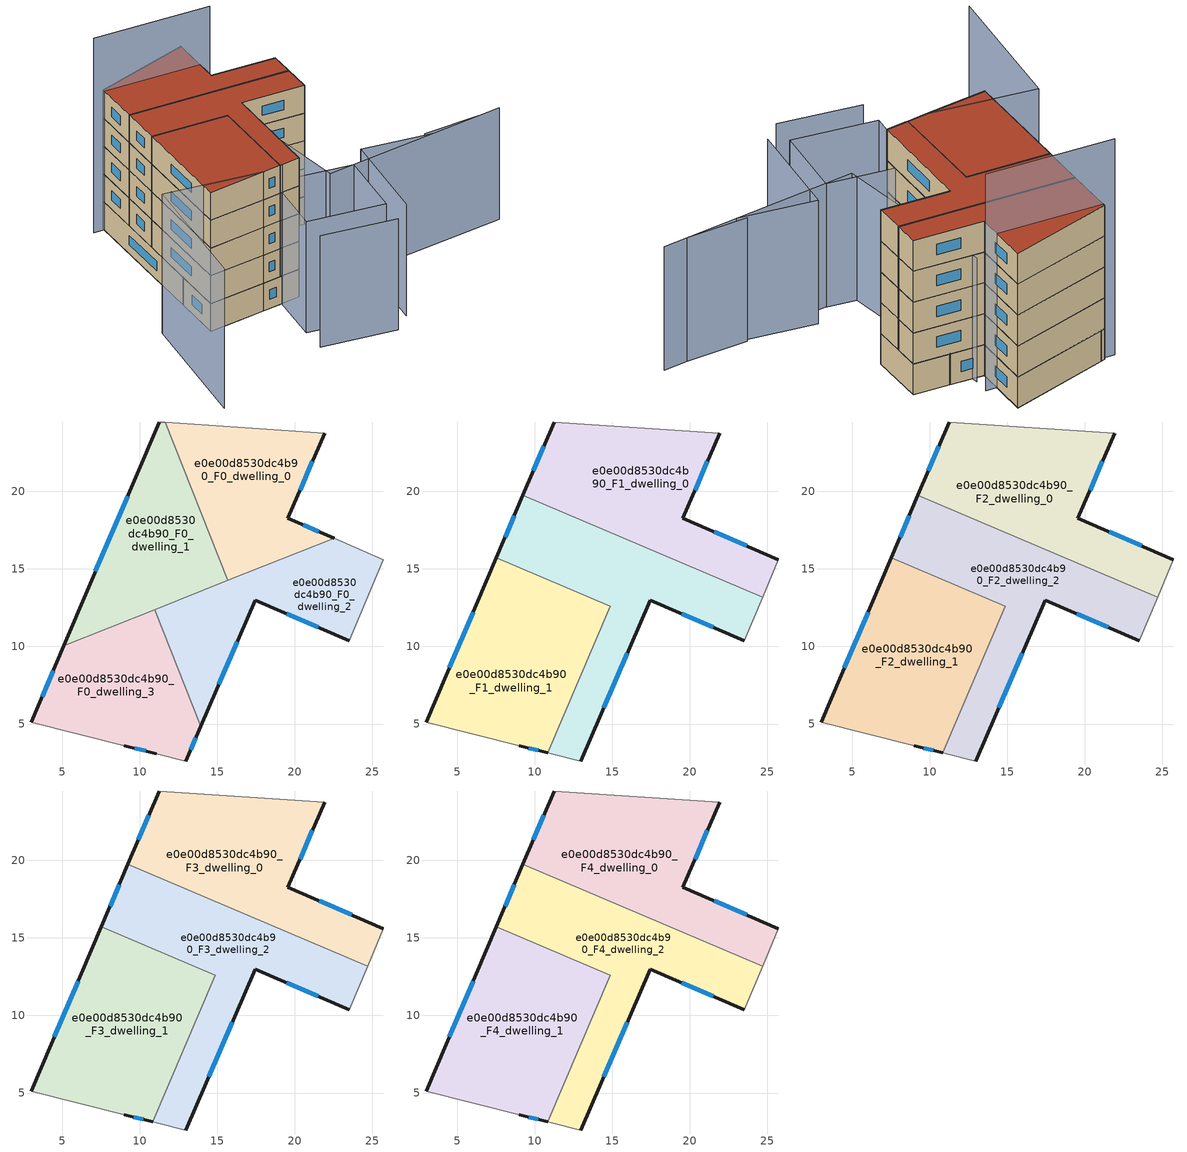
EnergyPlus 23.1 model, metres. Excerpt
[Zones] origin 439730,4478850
e0e00d8530dc4b90_F0_dwelling_0
 floor ground (EU_floor_Construction): 22.54,16.98 19.55,18.27 21.91,23.74 11.65,24.44 15.69,14.26 z0
 wall outside (EU_wall_Construction): 21.91,23.74 19.55,18.27 22.54,16.98 z0:3
 wall adiabatic (EU_wall_Construction): 11.65,24.44 21.91,23.74 z0:3
 wall to e0e00d8530dc4b90_F0_dwelling_1 (EU_wall_Construction): 15.69,14.26 11.65,24.44 z0:3
 wall to e0e00d8530dc4b90_F0_dwelling_2 (EU_wall_Construction): 22.54,16.98 15.69,14.26 z0:3
 window (EU_Window_Construction): 21.13,21.93 20.34,20.09 / 20.55,17.84 21.55,17.41 z0.99:2.01
e0e00d8530dc4b90_F0_dwelling_1
 floor ground (EU_floor_Construction): 15.69,14.26 11.65,24.44 11.25,24.47 5.12,10.06 z0
 wall outside (EU_wall_Construction): 5.12,10.06 11.25,24.47 z0:3
 wall adiabatic (EU_wall_Construction): 11.25,24.47 11.65,24.44 z0:3
 wall to e0e00d8530dc4b90_F0_dwelling_3 (EU_wall_Construction): 10.96,12.38 5.12,10.06 z0:3
 wall to e0e00d8530dc4b90_F0_dwelling_2 (EU_wall_Construction): 15.69,14.26 10.96,12.38 z0:3
 window (EU_Window_Construction): 7.15,14.84 9.22,19.69 z0.99:2.01
e0e00d8530dc4b90_F0_dwelling_2
 floor ground (EU_floor_Construction): 23.51,10.37 25.7,15.61 22.54,16.98 10.96,12.38 13.95,4.86 17.46,13 z0
 wall outside (EU_wall_Construction): 23.51,10.37 17.46,13 13.95,4.86 z0:3
 wall adiabatic (EU_wall_Construction): 22.54,16.98 25.7,15.61 23.51,10.37 z0:3
 wall to e0e00d8530dc4b90_F0_dwelling_3 (EU_wall_Construction): 13.95,4.86 10.96,12.38 z0:3
 window (EU_Window_Construction): 21.51,11.24 19.47,12.13 / 16.3,10.3 15.11,7.55 z0.99:2.01
e0e00d8530dc4b90_F0_dwelling_3
 floor ground (EU_floor_Construction): 12.98,2.62 13.95,4.86 10.96,12.38 5.12,10.06 3.02,5.12 9,3.59 11.07,3.1 z0
 wall outside (EU_wall_Construction): 3.02,5.12 5.12,10.06 / 13.95,4.86 12.98,2.62 / 11.07,3.1 9,3.59 z0:3
 wall adiabatic (EU_wall_Construction): 12.98,2.62 11.07,3.1 / 9,3.59 3.02,5.12 z0:3
 window (EU_Window_Construction): 3.71,6.76 4.42,8.43 / 13.63,4.11 13.3,3.36 / 10.38,3.26 9.69,3.43 z0.99:2.01
e0e00d8530dc4b90_F1_dwelling_0
 floor to e0e00d8530dc4b90_F0_dwelling_0 (EU_floor_Construction): 22.54,16.98 19.55,18.27 21.91,23.74 11.65,24.44 14.37,17.58 19.04,15.59 z3
 floor to e0e00d8530dc4b90_F0_dwelling_1 (EU_floor_Construction): 14.37,17.58 11.65,24.44 11.25,24.47 9.25,19.76 z3
 floor to e0e00d8530dc4b90_F0_dwelling_2 (EU_floor_Construction): 24.69,13.19 25.7,15.61 22.54,16.98 19.05,15.59 z3
 wall outside (EU_wall_Construction): 9.25,19.76 11.25,24.47 / 21.91,23.74 19.55,18.27 25.7,15.61 z3:6
 wall adiabatic (EU_wall_Construction): 11.25,24.47 21.91,23.74 / 25.7,15.61 24.69,13.19 z3:6
 wall to e0e00d8530dc4b90_F1_dwelling_2 (EU_wall_Construction): 24.69,13.19 9.25,19.76 z3:6
 window (EU_Window_Construction): 9.91,21.32 10.59,22.91 / 21.13,21.93 20.34,20.09 / 21.59,17.39 23.66,16.49 z3.99:5.01
e0e00d8530dc4b90_F1_dwelling_1
 floor to e0e00d8530dc4b90_F0_dwelling_3 (EU_floor_Construction): 10.85,3.15 12.8,7.75 10.96,12.38 5.12,10.06 3.02,5.12 9,3.59 z3
 floor to e0e00d8530dc4b90_F0_dwelling_1 (EU_floor_Construction): 13.24,13.28 7.53,15.72 5.12,10.06 z3
 floor to e0e00d8530dc4b90_F0_dwelling_2 (EU_floor_Construction): 12.8,7.75 14.87,12.59 13.24,13.28 10.96,12.38 z3
 wall outside (EU_wall_Construction): 3.02,5.12 7.53,15.72 / 10.85,3.15 9,3.59 z3:6
 wall adiabatic (EU_wall_Construction): 9,3.59 3.02,5.12 z3:6
 wall to e0e00d8530dc4b90_F1_dwelling_2 (EU_wall_Construction): 7.53,15.72 14.87,12.59 10.85,3.15 z3:6
 window (EU_Window_Construction): 4.51,8.63 6.03,12.2 / 10.24,3.3 9.61,3.45 z3.99:5.01
e0e00d8530dc4b90_F1_dwelling_2
 floor to e0e00d8530dc4b90_F0_dwelling_1 (EU_floor_Construction): 15.69,14.26 14.37,17.58 9.25,19.76 7.53,15.72 13.24,13.28 z3
 floor to e0e00d8530dc4b90_F0_dwelling_2 (EU_floor_Construction): 23.51,10.37 24.69,13.19 19.05,15.59 13.24,13.28 14.87,12.59 12.8,7.75 13.95,4.86 17.46,13 z3
 floor to e0e00d8530dc4b90_F0_dwelling_0 (EU_floor_Construction): 19.04,15.59 14.37,17.58 15.69,14.26 z3
 floor to e0e00d8530dc4b90_F0_dwelling_3 (EU_floor_Construction): 12.98,2.62 13.95,4.86 12.8,7.75 10.85,3.15 11.07,3.1 z3
 wall outside (EU_wall_Construction): 7.53,15.72 9.25,19.76 / 23.51,10.37 17.46,13 12.98,2.62 z3:6
 wall adiabatic (EU_wall_Construction): 12.98,2.62 11.07,3.1 10.85,3.15 / 24.69,13.19 23.51,10.37 z3:6
 window (EU_Window_Construction): 15.98,9.56 14.47,6.06 / 8.1,17.06 8.68,18.42 / 21.51,11.24 19.47,12.13 z3.99:5.01
e0e00d8530dc4b90_F2_dwelling_0
 floor to e0e00d8530dc4b90_F1_dwelling_0 (EU_floor_Construction): 24.69,13.19 25.7,15.61 19.55,18.27 21.91,23.74 11.25,24.47 9.25,19.76 z6
 wall outside (EU_wall_Construction): 9.25,19.76 11.25,24.47 / 21.91,23.74 19.55,18.27 25.7,15.61 z6:9
 wall adiabatic (EU_wall_Construction): 11.25,24.47 21.91,23.74 / 25.7,15.61 24.69,13.19 z6:9
 wall to e0e00d8530dc4b90_F2_dwelling_2 (EU_wall_Construction): 24.69,13.19 9.25,19.76 z6:9
 window (EU_Window_Construction): 9.91,21.32 10.59,22.91 / 21.13,21.93 20.34,20.09 / 21.59,17.39 23.66,16.49 z6.99:8.01
e0e00d8530dc4b90_F2_dwelling_1
 floor to e0e00d8530dc4b90_F1_dwelling_1 (EU_floor_Construction): 10.85,3.15 14.87,12.59 7.53,15.72 3.02,5.12 9,3.59 z6
 wall outside (EU_wall_Construction): 3.02,5.12 7.53,15.72 / 10.85,3.15 9,3.59 z6:9
 wall adiabatic (EU_wall_Construction): 9,3.59 3.02,5.12 z6:9
 wall to e0e00d8530dc4b90_F2_dwelling_2 (EU_wall_Construction): 7.53,15.72 14.87,12.59 10.85,3.15 z6:9
 window (EU_Window_Construction): 4.51,8.63 6.03,12.2 / 10.24,3.3 9.61,3.45 z6.99:8.01
e0e00d8530dc4b90_F2_dwelling_2
 floor to e0e00d8530dc4b90_F1_dwelling_2 (EU_floor_Construction): 23.51,10.37 24.69,13.19 9.25,19.76 7.53,15.72 14.87,12.59 10.85,3.15 11.07,3.1 12.98,2.62 17.46,13 z6
 wall outside (EU_wall_Construction): 7.53,15.72 9.25,19.76 / 23.51,10.37 17.46,13 12.98,2.62 z6:9
 wall adiabatic (EU_wall_Construction): 12.98,2.62 11.07,3.1 10.85,3.15 / 24.69,13.19 23.51,10.37 z6:9
 window (EU_Window_Construction): 15.98,9.56 14.47,6.06 / 8.1,17.06 8.68,18.42 / 21.51,11.24 19.47,12.13 z6.99:8.01
e0e00d8530dc4b90_F3_dwelling_0
 floor to e0e00d8530dc4b90_F2_dwelling_0 (EU_floor_Construction): 24.69,13.19 25.7,15.61 19.55,18.27 21.91,23.74 11.25,24.47 9.25,19.76 z9
 wall outside (EU_wall_Construction): 9.25,19.76 11.25,24.47 / 21.91,23.74 19.55,18.27 25.7,15.61 z9:12
 wall adiabatic (EU_wall_Construction): 11.25,24.47 21.91,23.74 / 25.7,15.61 24.69,13.19 z9:12
 wall to e0e00d8530dc4b90_F3_dwelling_2 (EU_wall_Construction): 24.69,13.19 9.25,19.76 z9:12
 window (EU_Window_Construction): 9.91,21.32 10.59,22.91 / 21.13,21.93 20.34,20.09 / 21.59,17.39 23.66,16.49 z9.99:11.01
e0e00d8530dc4b90_F3_dwelling_1
 floor to e0e00d8530dc4b90_F2_dwelling_1 (EU_floor_Construction): 10.85,3.15 14.87,12.59 7.53,15.72 3.02,5.12 9,3.59 z9
 wall outside (EU_wall_Construction): 3.02,5.12 7.53,15.72 / 10.85,3.15 9,3.59 z9:12
 wall adiabatic (EU_wall_Construction): 9,3.59 3.02,5.12 z9:12
 wall to e0e00d8530dc4b90_F3_dwelling_2 (EU_wall_Construction): 7.53,15.72 14.87,12.59 10.85,3.15 z9:12
 window (EU_Window_Construction): 4.51,8.63 6.03,12.2 / 10.24,3.3 9.61,3.45 z9.99:11.01
e0e00d8530dc4b90_F3_dwelling_2
 floor to e0e00d8530dc4b90_F2_dwelling_2 (EU_floor_Construction): 23.51,10.37 24.69,13.19 9.25,19.76 7.53,15.72 14.87,12.59 10.85,3.15 11.07,3.1 12.98,2.62 17.46,13 z9
 wall outside (EU_wall_Construction): 7.53,15.72 9.25,19.76 / 23.51,10.37 17.46,13 12.98,2.62 z9:12
 wall adiabatic (EU_wall_Construction): 12.98,2.62 11.07,3.1 10.85,3.15 / 24.69,13.19 23.51,10.37 z9:12
 window (EU_Window_Construction): 15.98,9.56 14.47,6.06 / 8.1,17.06 8.68,18.42 / 21.51,11.24 19.47,12.13 z9.99:11.01
e0e00d8530dc4b90_F4_dwelling_0
 floor to e0e00d8530dc4b90_F3_dwelling_0 (EU_floor_Construction): 24.69,13.19 25.7,15.61 19.55,18.27 21.91,23.74 11.25,24.47 9.25,19.76 z12
 wall outside (EU_wall_Construction): 9.25,19.76 11.25,24.47 / 21.91,23.74 19.55,18.27 25.7,15.61 z12:15
 wall adiabatic (EU_wall_Construction): 11.25,24.47 21.91,23.74 / 25.7,15.61 24.69,13.19 z12:15
 wall to e0e00d8530dc4b90_F4_dwelling_2 (EU_wall_Construction): 24.69,13.19 9.25,19.76 z12:15
 window (EU_Window_Construction): 9.91,21.32 10.59,22.91 / 21.13,21.93 20.34,20.09 / 21.59,17.39 23.66,16.49 z12.99:14.01
 roof outside (EU_roof_Construction): 21.91,23.74 19.55,18.27 25.7,15.61 24.69,13.19 9.25,19.76 11.25,24.47 z15
e0e00d8530dc4b90_F4_dwelling_1
 floor to e0e00d8530dc4b90_F3_dwelling_1 (EU_floor_Construction): 10.85,3.15 14.87,12.59 7.53,15.72 3.02,5.12 9,3.59 z12
 wall outside (EU_wall_Construction): 3.02,5.12 7.53,15.72 / 10.85,3.15 9,3.59 z12:15
 wall adiabatic (EU_wall_Construction): 9,3.59 3.02,5.12 z12:15
 wall to e0e00d8530dc4b90_F4_dwelling_2 (EU_wall_Construction): 7.53,15.72 14.87,12.59 10.85,3.15 z12:15
 window (EU_Window_Construction): 4.51,8.63 6.03,12.2 / 10.24,3.3 9.61,3.45 z12.99:14.01
 roof outside (EU_roof_Construction): 14.87,12.59 10.85,3.15 9,3.59 3.02,5.12 7.53,15.72 z15
e0e00d8530dc4b90_F4_dwelling_2
 floor to e0e00d8530dc4b90_F3_dwelling_2 (EU_floor_Construction): 23.51,10.37 24.69,13.19 9.25,19.76 7.53,15.72 14.87,12.59 10.85,3.15 11.07,3.1 12.98,2.62 17.46,13 z12
 wall outside (EU_wall_Construction): 7.53,15.72 9.25,19.76 / 23.51,10.37 17.46,13 12.98,2.62 z12:15
 wall adiabatic (EU_wall_Construction): 12.98,2.62 11.07,3.1 10.85,3.15 / 24.69,13.19 23.51,10.37 z12:15
 window (EU_Window_Construction): 15.98,9.56 14.47,6.06 / 8.1,17.06 8.68,18.42 / 21.51,11.24 19.47,12.13 z12.99:14.01
 roof outside (EU_roof_Construction): 24.69,13.19 23.51,10.37 17.46,13 12.98,2.62 11.07,3.1 10.85,3.15 14.87,12.59 7.53,15.72 9.25,19.76 z15
shading: 7.15,-4.53 14.11,-8.26 / 27.55,-0.62 33.17,-2.5 / 16.56,-7.23 21.64,2.25 / 21.64,2.25 28.17,-1.24 / 35.49,-3.13 16.48,1.71 / 16.48,1.71 20.73,18.42 / 15.49,-5.74 8.36,-1.92 / 8.36,-1.92 11.99,4.85 / 11.99,4.85 19.12,1.03 / 19.12,1.03 15.49,-5.74 z0:12; -6.93,-4.46 -0.05,8.43 / -0.05,8.43 9,3.6 z0:15; 21.36,19.9 10.14,24.68 z0:21
[Building]
EU S2 Campaign: North Axis=0; Terrain=City; Solar Distribution=FullExterior
[Site:Location]
Madrid: Latitude=40.5; Longitude=-3.5; Time Zone=1; Elevation=609
[SizingPeriod:WeatherFileDays]
AnnualSizingPeriod: Begin Month=1; Begin Day of Month=1; End Month=12; End Day of Month=31; Day of Week for Start Day=Monday; Use Weather File Daylight Saving Period=No; Use Weather File Rain and Snow Indicators=No
[MATERIAL]
EU_InternalMass_Material: Roughness=MediumRough; Thickness=0.1; Conductivity=1; Density=1800; Specific Heat=900; Thermal Absorptance=0.9; Solar Absorptance=0.7; Visible Absorptance=0.7
[MATERIAL:NOMASS] Roughness=MediumRough; Thermal Absorptance=0.9; Solar Absorptance=0.7; Visible Absorptance=0.7
Name | Thermal Resistance
EU_wall_NoMass | 0.609216
EU_roof_NoMass | 0.513268
EU_floor_NoMass | 0.568163
[WINDOWMATERIAL:SIMPLEGLAZINGSYSTEM]
EU_Window_SimpleGlazing: UFactor=5.50606; Solar Heat Gain Coefficient=0.85; Visible Transmittance=0.85
[CONSTRUCTION]
EU_wall_Construction: EU_wall_NoMass
EU_roof_Construction: EU_roof_NoMass
EU_floor_Construction: EU_floor_NoMass
EU_InternalMass_Construction: EU_InternalMass_Material
EU_Window_Construction: EU_Window_SimpleGlazing
[ZONE] Type=1; Multiplier=1; Ceiling Height=autocalculate; Floor Area=autocalculate; Part of Total Floor Area=Yes
Name | Volume
e0e00d8530dc4b90_F0_dwelling_0 | 195.606
e0e00d8530dc4b90_F1_dwelling_0; e0e00d8530dc4b90_F2_dwelling_0; e0e00d8530dc4b90_F3_dwelling_0; e0e00d8530dc4b90_F4_dwelling_0 | 260.806
e0e00d8530dc4b90_F0_dwelling_1 | 195.615
e0e00d8530dc4b90_F1_dwelling_1; e0e00d8530dc4b90_F2_dwelling_1; e0e00d8530dc4b90_F3_dwelling_1; e0e00d8530dc4b90_F4_dwelling_1 | 260.81
e0e00d8530dc4b90_F0_dwelling_2 | 195.59
e0e00d8530dc4b90_F1_dwelling_2; e0e00d8530dc4b90_F2_dwelling_2; e0e00d8530dc4b90_F3_dwelling_2; e0e00d8530dc4b90_F4_dwelling_2 | 260.817
e0e00d8530dc4b90_F0_dwelling_3 | 195.609
[INTERNALMASS] Construction=EU_InternalMass_Construction
Name | Zone or ZoneList | Surface Area
e0e00d8530dc4b90_F0_dwelling_0_EU_InternalMass | e0e00d8530dc4b90_F0_dwelling_0 | 65.2019
e0e00d8530dc4b90_F0_dwelling_1_EU_InternalMass | e0e00d8530dc4b90_F0_dwelling_1 | 65.2054
e0e00d8530dc4b90_F0_dwelling_2_EU_InternalMass | e0e00d8530dc4b90_F0_dwelling_2 | 65.1977
e0e00d8530dc4b90_F0_dwelling_3_EU_InternalMass | e0e00d8530dc4b90_F0_dwelling_3 | 65.2019
e0e00d8530dc4b90_F1_dwelling_0_EU_InternalMass | e0e00d8530dc4b90_F1_dwelling_0 | 86.937
e0e00d8530dc4b90_F1_dwelling_1_EU_InternalMass | e0e00d8530dc4b90_F1_dwelling_1 | 86.9362
e0e00d8530dc4b90_F1_dwelling_2_EU_InternalMass | e0e00d8530dc4b90_F1_dwelling_2 | 86.9388
e0e00d8530dc4b90_F2_dwelling_0_EU_InternalMass | e0e00d8530dc4b90_F2_dwelling_0 | 86.937
e0e00d8530dc4b90_F2_dwelling_1_EU_InternalMass | e0e00d8530dc4b90_F2_dwelling_1 | 86.9362
e0e00d8530dc4b90_F2_dwelling_2_EU_InternalMass | e0e00d8530dc4b90_F2_dwelling_2 | 86.9388
e0e00d8530dc4b90_F3_dwelling_0_EU_InternalMass | e0e00d8530dc4b90_F3_dwelling_0 | 86.937
e0e00d8530dc4b90_F3_dwelling_1_EU_InternalMass | e0e00d8530dc4b90_F3_dwelling_1 | 86.9362
e0e00d8530dc4b90_F3_dwelling_2_EU_InternalMass | e0e00d8530dc4b90_F3_dwelling_2 | 86.9388
e0e00d8530dc4b90_F4_dwelling_0_EU_InternalMass | e0e00d8530dc4b90_F4_dwelling_0 | 86.937
e0e00d8530dc4b90_F4_dwelling_1_EU_InternalMass | e0e00d8530dc4b90_F4_dwelling_1 | 86.9362
e0e00d8530dc4b90_F4_dwelling_2_EU_InternalMass | e0e00d8530dc4b90_F4_dwelling_2 | 86.9388
[OTHEREQUIPMENT] Fuel Type=Electricity; Design Level Calculation Method=Watts/Area; Power per Zone Floor Area=1; Fraction Latent=0; Fraction Radiant=0; Fraction Lost=0; Carbon Dioxide Generation Rate=0; EndUse Subcategory=EU_Step8_InternalGains
Name | Zone or ZoneList or Space or SpaceList | Schedule
EU_Step8_InternalGain_e0e00d8530dc4b90_F0_dwelling_0_f000 | e0e00d8530dc4b90_F0_dwelling_0 | EU_Step8_GainSchedule_e0e00d8530dc4b90_F0_dwelling_0_f000
EU_Step8_InternalGain_e0e00d8530dc4b90_F0_dwelling_1_f000 | e0e00d8530dc4b90_F0_dwelling_1 | EU_Step8_GainSchedule_e0e00d8530dc4b90_F0_dwelling_1_f000
EU_Step8_InternalGain_e0e00d8530dc4b90_F0_dwelling_2_f000 | e0e00d8530dc4b90_F0_dwelling_2 | EU_Step8_GainSchedule_e0e00d8530dc4b90_F0_dwelling_2_f000
EU_Step8_InternalGain_e0e00d8530dc4b90_F0_dwelling_3_f000 | e0e00d8530dc4b90_F0_dwelling_3 | EU_Step8_GainSchedule_e0e00d8530dc4b90_F0_dwelling_3_f000
EU_Step8_InternalGain_e0e00d8530dc4b90_F1_dwelling_0_f000 | e0e00d8530dc4b90_F1_dwelling_0 | EU_Step8_GainSchedule_e0e00d8530dc4b90_F1_dwelling_0_f000
EU_Step8_InternalGain_e0e00d8530dc4b90_F1_dwelling_1_f000 | e0e00d8530dc4b90_F1_dwelling_1 | EU_Step8_GainSchedule_e0e00d8530dc4b90_F1_dwelling_1_f000
EU_Step8_InternalGain_e0e00d8530dc4b90_F1_dwelling_2_f000 | e0e00d8530dc4b90_F1_dwelling_2 | EU_Step8_GainSchedule_e0e00d8530dc4b90_F1_dwelling_2_f000
EU_Step8_InternalGain_e0e00d8530dc4b90_F2_dwelling_0_f000 | e0e00d8530dc4b90_F2_dwelling_0 | EU_Step8_GainSchedule_e0e00d8530dc4b90_F2_dwelling_0_f000
EU_Step8_InternalGain_e0e00d8530dc4b90_F2_dwelling_1_f000 | e0e00d8530dc4b90_F2_dwelling_1 | EU_Step8_GainSchedule_e0e00d8530dc4b90_F2_dwelling_1_f000
EU_Step8_InternalGain_e0e00d8530dc4b90_F2_dwelling_2_f000 | e0e00d8530dc4b90_F2_dwelling_2 | EU_Step8_GainSchedule_e0e00d8530dc4b90_F2_dwelling_2_f000
EU_Step8_InternalGain_e0e00d8530dc4b90_F3_dwelling_0_f000 | e0e00d8530dc4b90_F3_dwelling_0 | EU_Step8_GainSchedule_e0e00d8530dc4b90_F3_dwelling_0_f000
EU_Step8_InternalGain_e0e00d8530dc4b90_F3_dwelling_1_f000 | e0e00d8530dc4b90_F3_dwelling_1 | EU_Step8_GainSchedule_e0e00d8530dc4b90_F3_dwelling_1_f000
EU_Step8_InternalGain_e0e00d8530dc4b90_F3_dwelling_2_f000 | e0e00d8530dc4b90_F3_dwelling_2 | EU_Step8_GainSchedule_e0e00d8530dc4b90_F3_dwelling_2_f000
EU_Step8_InternalGain_e0e00d8530dc4b90_F4_dwelling_0_f000 | e0e00d8530dc4b90_F4_dwelling_0 | EU_Step8_GainSchedule_e0e00d8530dc4b90_F4_dwelling_0_f000
EU_Step8_InternalGain_e0e00d8530dc4b90_F4_dwelling_1_f000 | e0e00d8530dc4b90_F4_dwelling_1 | EU_Step8_GainSchedule_e0e00d8530dc4b90_F4_dwelling_1_f000
EU_Step8_InternalGain_e0e00d8530dc4b90_F4_dwelling_2_f000 | e0e00d8530dc4b90_F4_dwelling_2 | EU_Step8_GainSchedule_e0e00d8530dc4b90_F4_dwelling_2_f000
[ZONEVENTILATION:DESIGNFLOWRATE] Schedule=EU_AlwaysOn; Design Flow Rate Calculation Method=AirChanges/Hour; Air Changes per Hour=0.752966; Ventilation Type=Natural; Fan Pressure Rise=0; Fan Total Efficiency=1; Constant Term Coefficient=1; Temperature Term Coefficient=0; Velocity Term Coefficient=0; Velocity Squared Term Coefficient=0; Minimum Indoor Temperature=-100; Maximum Indoor Temperature=100; Delta Temperature=-100; Minimum Outdoor Temperature=-100; Maximum Outdoor Temperature=100; Maximum Wind Speed=40
Name | Zone or ZoneList or Space or SpaceList
EU_ConstantAir_e0e00d8530dc4b90_F0_dwelling_0 | e0e00d8530dc4b90_F0_dwelling_0
EU_ConstantAir_e0e00d8530dc4b90_F0_dwelling_1 | e0e00d8530dc4b90_F0_dwelling_1
EU_ConstantAir_e0e00d8530dc4b90_F0_dwelling_2 | e0e00d8530dc4b90_F0_dwelling_2
EU_ConstantAir_e0e00d8530dc4b90_F0_dwelling_3 | e0e00d8530dc4b90_F0_dwelling_3
EU_ConstantAir_e0e00d8530dc4b90_F1_dwelling_0 | e0e00d8530dc4b90_F1_dwelling_0
EU_ConstantAir_e0e00d8530dc4b90_F1_dwelling_1 | e0e00d8530dc4b90_F1_dwelling_1
EU_ConstantAir_e0e00d8530dc4b90_F1_dwelling_2 | e0e00d8530dc4b90_F1_dwelling_2
EU_ConstantAir_e0e00d8530dc4b90_F2_dwelling_0 | e0e00d8530dc4b90_F2_dwelling_0
EU_ConstantAir_e0e00d8530dc4b90_F2_dwelling_1 | e0e00d8530dc4b90_F2_dwelling_1
EU_ConstantAir_e0e00d8530dc4b90_F2_dwelling_2 | e0e00d8530dc4b90_F2_dwelling_2
EU_ConstantAir_e0e00d8530dc4b90_F3_dwelling_0 | e0e00d8530dc4b90_F3_dwelling_0
EU_ConstantAir_e0e00d8530dc4b90_F3_dwelling_1 | e0e00d8530dc4b90_F3_dwelling_1
EU_ConstantAir_e0e00d8530dc4b90_F3_dwelling_2 | e0e00d8530dc4b90_F3_dwelling_2
EU_ConstantAir_e0e00d8530dc4b90_F4_dwelling_0 | e0e00d8530dc4b90_F4_dwelling_0
EU_ConstantAir_e0e00d8530dc4b90_F4_dwelling_1 | e0e00d8530dc4b90_F4_dwelling_1
EU_ConstantAir_e0e00d8530dc4b90_F4_dwelling_2 | e0e00d8530dc4b90_F4_dwelling_2
[HVACTEMPLATE:THERMOSTAT] Constant Heating Setpoint=20; Constant Cooling Setpoint=50
EU_HeatOnly_e0e00d8530dc4b90_F0_dwelling_0; EU_HeatOnly_e0e00d8530dc4b90_F0_dwelling_1; EU_HeatOnly_e0e00d8530dc4b90_F0_dwelling_2; EU_HeatOnly_e0e00d8530dc4b90_F0_dwelling_3; EU_HeatOnly_e0e00d8530dc4b90_F1_dwelling_0; EU_HeatOnly_e0e00d8530dc4b90_F1_dwelling_1; EU_HeatOnly_e0e00d8530dc4b90_F1_dwelling_2; EU_HeatOnly_e0e00d8530dc4b90_F2_dwelling_0; EU_HeatOnly_e0e00d8530dc4b90_F2_dwelling_1; EU_HeatOnly_e0e00d8530dc4b90_F2_dwelling_2; EU_HeatOnly_e0e00d8530dc4b90_F3_dwelling_0; EU_HeatOnly_e0e00d8530dc4b90_F3_dwelling_1; EU_HeatOnly_e0e00d8530dc4b90_F3_dwelling_2; EU_HeatOnly_e0e00d8530dc4b90_F4_dwelling_0; EU_HeatOnly_e0e00d8530dc4b90_F4_dwelling_1; EU_HeatOnly_e0e00d8530dc4b90_F4_dwelling_2
[HVACTEMPLATE:ZONE:IDEALLOADSAIRSYSTEM] System Availability Schedule=EU_AlwaysOn; Maximum Heating Supply Air Temperature=50; Minimum Cooling Supply Air Temperature=13; Maximum Heating Supply Air Humidity Ratio=0.0156; Minimum Cooling Supply Air Humidity Ratio=0.0077; Heating Limit=NoLimit; Cooling Limit=NoLimit; Heating Availability Schedule=EU_AlwaysOn; Cooling Availability Schedule=EU_CoolingOff; Dehumidification Control Type=ConstantSensibleHeatRatio; Cooling Sensible Heat Ratio=0.7; Dehumidification Setpoint=60; Humidification Control Type=None; Humidification Setpoint=30; Outdoor Air Method=None; Outdoor Air Flow Rate per Person=0.00944; Outdoor Air Flow Rate per Zone Floor Area=0; Outdoor Air Flow Rate per Zone=0; Demand Controlled Ventilation Type=None; Outdoor Air Economizer Type=NoEconomizer; Heat Recovery Type=None; Sensible Heat Recovery Effectiveness=0.7; Latent Heat Recovery Effectiveness=0.65
Name | Template Thermostat
e0e00d8530dc4b90_F0_dwelling_0 | EU_HeatOnly_e0e00d8530dc4b90_F0_dwelling_0
e0e00d8530dc4b90_F0_dwelling_1 | EU_HeatOnly_e0e00d8530dc4b90_F0_dwelling_1
e0e00d8530dc4b90_F0_dwelling_2 | EU_HeatOnly_e0e00d8530dc4b90_F0_dwelling_2
e0e00d8530dc4b90_F0_dwelling_3 | EU_HeatOnly_e0e00d8530dc4b90_F0_dwelling_3
e0e00d8530dc4b90_F1_dwelling_0 | EU_HeatOnly_e0e00d8530dc4b90_F1_dwelling_0
e0e00d8530dc4b90_F1_dwelling_1 | EU_HeatOnly_e0e00d8530dc4b90_F1_dwelling_1
e0e00d8530dc4b90_F1_dwelling_2 | EU_HeatOnly_e0e00d8530dc4b90_F1_dwelling_2
e0e00d8530dc4b90_F2_dwelling_0 | EU_HeatOnly_e0e00d8530dc4b90_F2_dwelling_0
e0e00d8530dc4b90_F2_dwelling_1 | EU_HeatOnly_e0e00d8530dc4b90_F2_dwelling_1
e0e00d8530dc4b90_F2_dwelling_2 | EU_HeatOnly_e0e00d8530dc4b90_F2_dwelling_2
e0e00d8530dc4b90_F3_dwelling_0 | EU_HeatOnly_e0e00d8530dc4b90_F3_dwelling_0
e0e00d8530dc4b90_F3_dwelling_1 | EU_HeatOnly_e0e00d8530dc4b90_F3_dwelling_1
e0e00d8530dc4b90_F3_dwelling_2 | EU_HeatOnly_e0e00d8530dc4b90_F3_dwelling_2
e0e00d8530dc4b90_F4_dwelling_0 | EU_HeatOnly_e0e00d8530dc4b90_F4_dwelling_0
e0e00d8530dc4b90_F4_dwelling_1 | EU_HeatOnly_e0e00d8530dc4b90_F4_dwelling_1
e0e00d8530dc4b90_F4_dwelling_2 | EU_HeatOnly_e0e00d8530dc4b90_F4_dwelling_2
[SIZING:ZONE] Zone Cooling Design Supply Air Temperature Input Method=SupplyAirTemperature; Zone Cooling Design Supply Air Temperature=13; Zone Heating Design Supply Air Temperature Input Method=SupplyAirTemperature; Zone Heating Design Supply Air Temperature=50; Zone Cooling Design Supply Air Humidity Ratio=0.008; Zone Heating Design Supply Air Humidity Ratio=0.008; Cooling Design Air Flow Method=DesignDay; Cooling Design Air Flow Rate=0; Cooling Minimum Air Flow per Zone Floor Area=0.000762; Cooling Minimum Air Flow=0; Cooling Minimum Air Flow Fraction=0.2; Heating Design Air Flow Method=DesignDay; Heating Design Air Flow Rate=0; Heating Maximum Air Flow per Zone Floor Area=0.002032; Heating Maximum Air Flow=0.141576; Heating Maximum Air Flow Fraction=0.3; Account for Dedicated Outdoor Air System=No; Dedicated Outdoor Air System Control Strategy=NeutralSupplyAir; Dedicated Outdoor Air Low Setpoint Temperature for Design=autosize; Dedicated Outdoor Air High Setpoint Temperature for Design=autosize; Zone Load Sizing Method=Sensible Load Only No Latent Load; Zone Latent Cooling Design Supply Air Humidity Ratio Input Method=HumidityRatioDifference; Zone Cooling Design Supply Air Humidity Ratio Difference=0.005; Zone Latent Heating Design Supply Air Humidity Ratio Input Method=HumidityRatioDifference; Zone Humidification Design Supply Air Humidity Ratio Difference=0.005
e0e00d8530dc4b90_F0_dwelling_0; e0e00d8530dc4b90_F0_dwelling_1; e0e00d8530dc4b90_F0_dwelling_2; e0e00d8530dc4b90_F0_dwelling_3; e0e00d8530dc4b90_F1_dwelling_0; e0e00d8530dc4b90_F1_dwelling_1; e0e00d8530dc4b90_F1_dwelling_2; e0e00d8530dc4b90_F2_dwelling_0; e0e00d8530dc4b90_F2_dwelling_1; e0e00d8530dc4b90_F2_dwelling_2; e0e00d8530dc4b90_F3_dwelling_0; e0e00d8530dc4b90_F3_dwelling_1; e0e00d8530dc4b90_F3_dwelling_2; e0e00d8530dc4b90_F4_dwelling_0; e0e00d8530dc4b90_F4_dwelling_1; e0e00d8530dc4b90_F4_dwelling_2
[SCHEDULE:CONSTANT]
Name | Hourly Value
EU_AlwaysOn | 1
EU_CoolingOff | 0
[SCHEDULE:FILE] Column Number=1; Rows to Skip at Top=0; Number of Hours of Data=8760; Column Separator=Comma; Interpolate to Timestep=No; Minutes per Item=60; Adjust Schedule for Daylight Savings=Yes
Name | File
EU_Step8_GainSchedule_e0e00d8530dc4b90_F0_dwelling_0_f000 | ../../schedules/e0e00d8530dc4b90/e0e00d8530dc4b90_F0_dwelling_0_f000_gain.csv
EU_Step8_GainSchedule_e0e00d8530dc4b90_F0_dwelling_1_f000 | ../../schedules/e0e00d8530dc4b90/e0e00d8530dc4b90_F0_dwelling_1_f000_gain.csv
EU_Step8_GainSchedule_e0e00d8530dc4b90_F0_dwelling_2_f000 | ../../schedules/e0e00d8530dc4b90/e0e00d8530dc4b90_F0_dwelling_2_f000_gain.csv
EU_Step8_GainSchedule_e0e00d8530dc4b90_F0_dwelling_3_f000 | ../../schedules/e0e00d8530dc4b90/e0e00d8530dc4b90_F0_dwelling_3_f000_gain.csv
EU_Step8_GainSchedule_e0e00d8530dc4b90_F1_dwelling_0_f000 | ../../schedules/e0e00d8530dc4b90/e0e00d8530dc4b90_F1_dwelling_0_f000_gain.csv
EU_Step8_GainSchedule_e0e00d8530dc4b90_F1_dwelling_1_f000 | ../../schedules/e0e00d8530dc4b90/e0e00d8530dc4b90_F1_dwelling_1_f000_gain.csv
EU_Step8_GainSchedule_e0e00d8530dc4b90_F1_dwelling_2_f000 | ../../schedules/e0e00d8530dc4b90/e0e00d8530dc4b90_F1_dwelling_2_f000_gain.csv
EU_Step8_GainSchedule_e0e00d8530dc4b90_F2_dwelling_0_f000 | ../../schedules/e0e00d8530dc4b90/e0e00d8530dc4b90_F2_dwelling_0_f000_gain.csv
EU_Step8_GainSchedule_e0e00d8530dc4b90_F2_dwelling_1_f000 | ../../schedules/e0e00d8530dc4b90/e0e00d8530dc4b90_F2_dwelling_1_f000_gain.csv
EU_Step8_GainSchedule_e0e00d8530dc4b90_F2_dwelling_2_f000 | ../../schedules/e0e00d8530dc4b90/e0e00d8530dc4b90_F2_dwelling_2_f000_gain.csv
EU_Step8_GainSchedule_e0e00d8530dc4b90_F3_dwelling_0_f000 | ../../schedules/e0e00d8530dc4b90/e0e00d8530dc4b90_F3_dwelling_0_f000_gain.csv
EU_Step8_GainSchedule_e0e00d8530dc4b90_F3_dwelling_1_f000 | ../../schedules/e0e00d8530dc4b90/e0e00d8530dc4b90_F3_dwelling_1_f000_gain.csv
EU_Step8_GainSchedule_e0e00d8530dc4b90_F3_dwelling_2_f000 | ../../schedules/e0e00d8530dc4b90/e0e00d8530dc4b90_F3_dwelling_2_f000_gain.csv
EU_Step8_GainSchedule_e0e00d8530dc4b90_F4_dwelling_0_f000 | ../../schedules/e0e00d8530dc4b90/e0e00d8530dc4b90_F4_dwelling_0_f000_gain.csv
EU_Step8_GainSchedule_e0e00d8530dc4b90_F4_dwelling_1_f000 | ../../schedules/e0e00d8530dc4b90/e0e00d8530dc4b90_F4_dwelling_1_f000_gain.csv
EU_Step8_GainSchedule_e0e00d8530dc4b90_F4_dwelling_2_f000 | ../../schedules/e0e00d8530dc4b90/e0e00d8530dc4b90_F4_dwelling_2_f000_gain.csv
